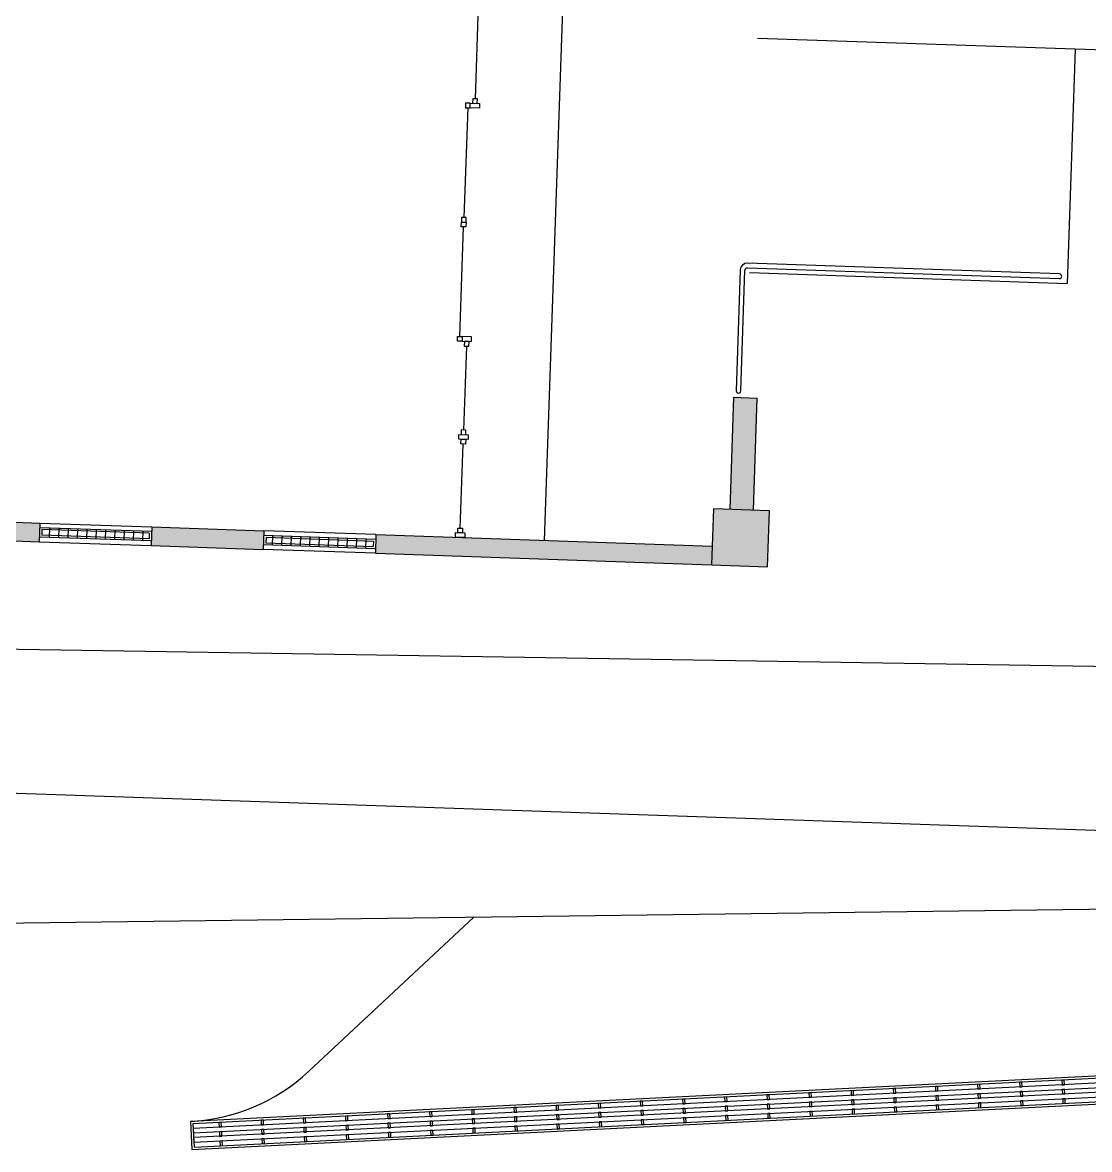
# Model space of a CAD drawing. Extents: x -28 to 149, y -33 to 76.
# Drawn here: x 100.61 to 112.03, y -2.22 to 9.85 of the extents above; entities that cross this region are included whole.
import ezdxf

# ---------------------------------------------------------------- set-up
doc = ezdxf.new("R2010")
doc.units = 0
doc.layers.add('arq-proyección edificios anexos', color=250, linetype='Continuous')

# ---------------------------------------------------------------- blocks, each defined once
blk = doc.blocks.new('Torre Sur')
h = blk.add_hatch(color=256)
h.paths.add_polyline_path([(33.262, 7.062), (33.137, 7.067), (33.096, 5.867), (33.221, 5.863)])
h.paths.add_polyline_path([(33.387, 7.058), (33.262, 7.062), (33.221, 5.863), (33.346, 5.859)])
blk.add_hatch(color=256).paths.add_polyline_path([(33.521, 5.853), (32.921, 5.873), (32.9, 5.274), (33.5, 5.253)])
h = blk.add_hatch(color=256)
h.paths.add_polyline_path([(25.712, 5.721), (24.512, 5.762), (24.505, 5.562), (25.705, 5.521)])
h.paths.add_polyline_path([(28.11, 5.638), (26.911, 5.68), (26.904, 5.48), (28.103, 5.439)])
h.paths.add_polyline_path([(32.907, 5.474), (29.309, 5.597), (29.303, 5.397), (32.9, 5.274)])
for p, q in [((30.405, 11.263), (30.37, 10.264)), ((31.308, 11.332), (31.109, 5.535)), ((39.878, 10.688), (33.394, 10.91)), ((36.792, 10.794), (36.706, 8.285)), ((30.345, 10.264), (30.343, 10.215)), ((30.395, 10.263), (30.345, 10.264)), ((30.393, 10.213), (30.395, 10.263)), ((30.292, 10.166), (30.251, 8.992)), ((30.269, 10.217), (30.267, 10.167)), ((30.267, 10.167), (30.317, 10.165)), ((30.318, 10.215), (30.269, 10.217)), ((30.317, 10.165), (30.318, 10.215)), ((30.317, 10.165), (30.318, 10.215)), ((30.417, 10.162), (30.317, 10.165)), ((30.318, 10.215), (30.418, 10.212)), ((30.343, 10.215), (30.393, 10.213)), ((30.418, 10.212), (30.417, 10.162)), ((30.223, 8.893), (30.225, 8.943)), ((30.226, 8.993), (30.225, 8.943)), ((30.225, 8.943), (30.275, 8.941)), ((30.225, 8.943), (30.275, 8.941)), ((30.276, 8.991), (30.226, 8.993)), ((30.275, 8.941), (30.273, 8.891)), ((30.275, 8.941), (30.276, 8.991)), ((30.208, 7.718), (30.248, 8.892)), ((30.273, 8.891), (30.223, 8.893)), ((33.285, 8.453), (36.624, 8.338)), ((36.626, 8.388), (33.286, 8.503)), ((33.209, 8.43), (33.165, 7.138)), ((33.215, 7.136), (33.259, 8.428)), ((33.308, 8.402), (36.706, 8.285)), ((30.181, 7.669), (30.183, 7.719)), ((30.231, 7.667), (30.181, 7.669)), ((30.183, 7.719), (30.233, 7.717)), ((30.233, 7.717), (30.231, 7.667)), ((30.233, 7.717), (30.231, 7.667)), ((30.231, 7.667), (30.331, 7.663)), ((30.333, 7.713), (30.233, 7.717)), ((30.279, 7.615), (30.248, 6.716)), ((30.256, 7.666), (30.254, 7.616)), ((30.254, 7.616), (30.304, 7.614)), ((30.306, 7.664), (30.256, 7.666)), ((30.304, 7.614), (30.306, 7.664)), ((30.331, 7.663), (30.333, 7.713)), ((33.137, 7.067), (33.096, 5.867)), ((33.137, 7.067), (33.387, 7.058)), ((33.387, 7.058), (33.346, 5.859)), ((30.195, 6.618), (30.197, 6.667)), ((30.197, 6.667), (30.297, 6.664)), ((30.223, 6.717), (30.222, 6.667)), ((30.222, 6.667), (30.272, 6.665)), ((30.273, 6.715), (30.223, 6.717)), ((30.272, 6.665), (30.273, 6.715)), ((30.297, 6.664), (30.295, 6.614)), ((30.295, 6.614), (30.195, 6.618)), ((30.212, 5.666), (30.243, 6.566)), ((30.218, 6.567), (30.22, 6.617)), ((30.268, 6.565), (30.218, 6.567)), ((30.22, 6.617), (30.27, 6.615)), ((30.27, 6.615), (30.268, 6.565)), ((32.921, 5.873), (32.9, 5.274)), ((33.521, 5.853), (32.921, 5.873)), ((33.5, 5.253), (33.521, 5.853)), ((24.512, 5.762), (25.712, 5.721)), ((25.712, 5.721), (25.705, 5.521)), ((25.712, 5.721), (26.911, 5.68)), ((26.911, 5.68), (26.904, 5.48)), ((26.911, 5.68), (26.904, 5.48)), ((26.911, 5.68), (28.11, 5.638)), ((24.505, 5.562), (25.705, 5.521)), ((26.906, 5.53), (25.706, 5.571)), ((26.909, 5.63), (25.71, 5.671)), ((25.734, 5.65), (25.732, 5.59)), ((26.881, 5.551), (25.732, 5.59)), ((26.883, 5.611), (25.734, 5.65)), ((25.816, 5.667), (25.812, 5.567)), ((25.916, 5.664), (25.912, 5.564)), ((26.016, 5.66), (26.012, 5.56)), ((26.116, 5.657), (26.112, 5.557)), ((26.216, 5.654), (26.212, 5.554)), ((26.316, 5.65), (26.312, 5.55)), ((26.416, 5.647), (26.412, 5.547)), ((26.515, 5.643), (26.512, 5.543)), ((26.615, 5.64), (26.612, 5.54)), ((26.715, 5.636), (26.712, 5.536)), ((26.814, 5.633), (26.811, 5.533)), ((26.883, 5.611), (26.881, 5.551)), ((28.11, 5.638), (28.103, 5.439)), ((28.11, 5.638), (28.103, 5.439)), ((28.11, 5.638), (28.103, 5.439)), ((28.108, 5.589), (29.308, 5.547)), ((29.309, 5.597), (28.11, 5.638)), ((28.133, 5.568), (28.131, 5.508)), ((28.133, 5.568), (29.282, 5.528)), ((28.203, 5.585), (28.2, 5.485)), ((28.302, 5.582), (28.299, 5.482)), ((28.402, 5.578), (28.399, 5.478)), ((28.502, 5.575), (28.499, 5.475)), ((28.602, 5.572), (28.598, 5.472)), ((28.702, 5.568), (28.698, 5.468)), ((28.802, 5.565), (28.798, 5.465)), ((28.902, 5.561), (28.898, 5.461)), ((29.002, 5.558), (28.998, 5.458)), ((29.102, 5.554), (29.098, 5.454)), ((29.309, 5.597), (29.303, 5.397)), ((29.309, 5.597), (29.303, 5.397)), ((29.309, 5.597), (29.303, 5.397)), ((29.309, 5.597), (32.907, 5.474)), ((30.159, 5.568), (30.161, 5.618)), ((30.259, 5.565), (30.159, 5.568)), ((30.161, 5.618), (30.261, 5.615)), ((30.186, 5.617), (30.187, 5.667)), ((30.236, 5.616), (30.186, 5.617)), ((30.187, 5.667), (30.237, 5.665)), ((30.237, 5.665), (30.236, 5.616)), ((30.261, 5.615), (30.259, 5.565)), ((25.705, 5.521), (26.904, 5.48)), ((26.904, 5.48), (28.103, 5.439)), ((29.303, 5.397), (28.103, 5.439)), ((28.105, 5.489), (29.304, 5.447)), ((28.131, 5.508), (29.28, 5.468)), ((29.202, 5.551), (29.198, 5.451)), ((29.282, 5.528), (29.28, 5.468)), ((29.303, 5.397), (32.9, 5.274)), ((32.9, 5.274), (33.5, 5.253)), ((23.164, 4.408), (41.874, 4.11)), ((3.825, 3.571), (44.101, 2.188)), ((23.061, 1.409), (40.768, 1.634)), ((28.589, -0.152), (30.361, 1.502)), ((41.562, 0.027), (27.325, -0.688)), ((41.538, 0.001), (27.351, -0.712)), ((41.541, -0.049), (27.353, -0.762)), ((27.356, -0.811), (41.543, -0.099)), ((41.546, -0.149), (27.358, -0.861)), ((27.361, -0.911), (41.548, -0.199)), ((27.34, -0.987), (41.577, -0.273)), ((27.363, -0.961), (41.551, -0.249)), ((34.42, -0.357), (34.395, -0.358)), ((34.395, -0.358), (34.397, -0.408)), ((34.422, -0.407), (34.42, -0.357)), ((34.871, -0.334), (34.846, -0.335)), ((34.846, -0.335), (34.848, -0.385)), ((34.873, -0.384), (34.871, -0.334)), ((35.322, -0.312), (35.297, -0.313)), ((35.297, -0.313), (35.299, -0.363)), ((35.299, -0.363), (35.324, -0.361)), ((35.324, -0.361), (35.322, -0.312)), ((35.773, -0.289), (35.748, -0.29)), ((35.748, -0.29), (35.75, -0.34)), ((35.75, -0.34), (35.775, -0.339)), ((35.775, -0.339), (35.773, -0.289)), ((36.224, -0.266), (36.199, -0.267)), ((36.199, -0.267), (36.202, -0.317)), ((36.202, -0.317), (36.227, -0.316)), ((36.227, -0.316), (36.224, -0.266)), ((36.675, -0.244), (36.65, -0.245)), ((36.65, -0.245), (36.653, -0.295)), ((36.653, -0.295), (36.678, -0.294)), ((36.68, -0.343), (36.655, -0.344)), ((36.655, -0.344), (36.658, -0.395)), ((36.678, -0.294), (36.675, -0.244)), ((36.683, -0.393), (36.68, -0.343)), ((32.164, -0.47), (32.139, -0.471)), ((32.139, -0.471), (32.142, -0.521)), ((32.167, -0.52), (32.164, -0.47)), ((32.615, -0.447), (32.59, -0.449)), ((32.59, -0.449), (32.593, -0.499)), ((32.618, -0.497), (32.615, -0.447)), ((33.066, -0.425), (33.041, -0.426)), ((33.041, -0.426), (33.044, -0.476)), ((33.044, -0.476), (33.069, -0.475)), ((33.069, -0.475), (33.066, -0.425)), ((33.517, -0.402), (33.493, -0.403)), ((33.493, -0.403), (33.495, -0.453)), ((33.495, -0.453), (33.52, -0.452)), ((33.52, -0.452), (33.517, -0.402)), ((33.969, -0.379), (33.944, -0.381)), ((33.944, -0.381), (33.946, -0.431)), ((33.946, -0.431), (33.971, -0.429)), ((33.974, -0.479), (33.949, -0.48)), ((33.949, -0.48), (33.951, -0.53)), ((33.971, -0.429), (33.969, -0.379)), ((33.976, -0.529), (33.974, -0.479)), ((34.397, -0.408), (34.422, -0.407)), ((34.425, -0.456), (34.4, -0.457)), ((34.4, -0.457), (34.402, -0.508)), ((34.427, -0.507), (34.425, -0.456)), ((34.848, -0.385), (34.873, -0.384)), ((34.876, -0.434), (34.851, -0.435)), ((34.851, -0.435), (34.853, -0.485)), ((34.878, -0.484), (34.876, -0.434)), ((35.327, -0.411), (35.302, -0.412)), ((35.302, -0.412), (35.304, -0.463)), ((35.304, -0.463), (35.329, -0.461)), ((35.329, -0.461), (35.327, -0.411)), ((35.778, -0.388), (35.753, -0.39)), ((35.753, -0.39), (35.755, -0.44)), ((35.755, -0.44), (35.78, -0.439)), ((35.78, -0.439), (35.778, -0.388)), ((36.229, -0.366), (36.204, -0.367)), ((36.204, -0.367), (36.207, -0.417)), ((36.207, -0.417), (36.232, -0.416)), ((36.234, -0.466), (36.209, -0.467)), ((36.209, -0.467), (36.212, -0.517)), ((36.232, -0.416), (36.229, -0.366)), ((36.237, -0.516), (36.234, -0.466)), ((36.658, -0.395), (36.683, -0.393)), ((36.685, -0.443), (36.66, -0.444)), ((36.66, -0.444), (36.663, -0.495)), ((36.688, -0.493), (36.685, -0.443)), ((29.909, -0.583), (29.884, -0.584)), ((29.884, -0.584), (29.886, -0.634)), ((29.911, -0.633), (29.909, -0.583)), ((30.36, -0.561), (30.335, -0.562)), ((30.335, -0.562), (30.337, -0.612)), ((30.362, -0.61), (30.36, -0.561)), ((30.811, -0.538), (30.786, -0.539)), ((30.786, -0.539), (30.789, -0.589)), ((30.789, -0.589), (30.813, -0.588)), ((30.813, -0.588), (30.811, -0.538)), ((31.262, -0.515), (31.237, -0.517)), ((31.237, -0.517), (31.24, -0.566)), ((31.24, -0.566), (31.265, -0.565)), ((31.265, -0.565), (31.262, -0.515)), ((31.713, -0.493), (31.688, -0.494)), ((31.688, -0.494), (31.691, -0.544)), ((31.691, -0.544), (31.716, -0.543)), ((31.718, -0.592), (31.693, -0.593)), ((31.693, -0.593), (31.696, -0.644)), ((31.716, -0.543), (31.713, -0.493)), ((31.721, -0.642), (31.718, -0.592)), ((32.142, -0.521), (32.167, -0.52)), ((32.169, -0.569), (32.144, -0.571)), ((32.144, -0.571), (32.147, -0.621)), ((32.172, -0.62), (32.169, -0.569)), ((32.593, -0.499), (32.618, -0.497)), ((32.62, -0.547), (32.595, -0.548)), ((32.595, -0.548), (32.598, -0.598)), ((32.598, -0.598), (32.623, -0.597)), ((32.623, -0.597), (32.62, -0.547)), ((33.071, -0.524), (33.046, -0.525)), ((33.046, -0.525), (33.049, -0.576)), ((33.049, -0.576), (33.074, -0.575)), ((33.074, -0.575), (33.071, -0.524)), ((33.522, -0.502), (33.498, -0.503)), ((33.498, -0.503), (33.5, -0.553)), ((33.5, -0.553), (33.525, -0.552)), ((33.527, -0.601), (33.503, -0.603)), ((33.503, -0.603), (33.505, -0.653)), ((33.525, -0.552), (33.522, -0.502)), ((33.53, -0.652), (33.527, -0.601)), ((33.951, -0.53), (33.976, -0.529)), ((33.979, -0.579), (33.954, -0.58)), ((33.954, -0.58), (33.956, -0.63)), ((33.981, -0.629), (33.979, -0.579)), ((34.402, -0.508), (34.427, -0.507)), ((34.43, -0.556), (34.405, -0.557)), ((34.405, -0.557), (34.407, -0.608)), ((34.432, -0.606), (34.43, -0.556)), ((34.853, -0.485), (34.878, -0.484)), ((34.881, -0.533), (34.856, -0.535)), ((34.856, -0.535), (34.858, -0.585)), ((34.858, -0.585), (34.883, -0.584)), ((34.883, -0.584), (34.881, -0.533)), ((35.332, -0.511), (35.307, -0.512)), ((35.307, -0.512), (35.309, -0.562)), ((35.309, -0.562), (35.334, -0.561)), ((35.334, -0.561), (35.332, -0.511)), ((35.783, -0.488), (35.758, -0.489)), ((35.758, -0.489), (35.76, -0.54)), ((35.76, -0.54), (35.785, -0.539)), ((35.785, -0.539), (35.783, -0.488)), ((36.212, -0.517), (36.237, -0.516)), ((36.663, -0.495), (36.688, -0.493)), ((27.325, -0.688), (27.34, -0.987)), ((27.351, -0.712), (27.363, -0.961)), ((27.653, -0.696), (27.628, -0.698)), ((27.628, -0.698), (27.631, -0.748)), ((27.656, -0.746), (27.653, -0.696)), ((28.104, -0.674), (28.079, -0.675)), ((28.079, -0.675), (28.082, -0.725)), ((28.082, -0.725), (28.107, -0.724)), ((28.107, -0.724), (28.104, -0.674)), ((28.556, -0.651), (28.531, -0.652)), ((28.531, -0.652), (28.533, -0.702)), ((28.533, -0.702), (28.558, -0.701)), ((28.558, -0.701), (28.556, -0.651)), ((29.007, -0.629), (28.982, -0.63)), ((28.982, -0.63), (28.984, -0.68)), ((28.984, -0.68), (29.009, -0.678)), ((29.009, -0.678), (29.007, -0.629)), ((29.458, -0.606), (29.433, -0.607)), ((29.433, -0.607), (29.435, -0.657)), ((29.435, -0.657), (29.46, -0.656)), ((29.463, -0.705), (29.438, -0.707)), ((29.438, -0.707), (29.44, -0.757)), ((29.46, -0.656), (29.458, -0.606)), ((29.465, -0.756), (29.463, -0.705)), ((29.886, -0.634), (29.911, -0.633)), ((29.914, -0.683), (29.889, -0.684)), ((29.889, -0.684), (29.891, -0.734)), ((29.916, -0.733), (29.914, -0.683)), ((30.337, -0.612), (30.362, -0.61)), ((30.365, -0.66), (30.34, -0.661)), ((30.34, -0.661), (30.342, -0.712)), ((30.342, -0.712), (30.367, -0.71)), ((30.367, -0.71), (30.365, -0.66)), ((30.816, -0.637), (30.791, -0.639)), ((30.791, -0.639), (30.794, -0.689)), ((30.794, -0.689), (30.818, -0.688)), ((30.818, -0.688), (30.816, -0.637)), ((31.267, -0.615), (31.242, -0.616)), ((31.242, -0.616), (31.245, -0.666)), ((31.245, -0.666), (31.27, -0.665)), ((31.272, -0.715), (31.247, -0.716)), ((31.247, -0.716), (31.25, -0.766)), ((31.27, -0.665), (31.267, -0.615)), ((31.275, -0.765), (31.272, -0.715)), ((31.696, -0.644), (31.721, -0.642)), ((31.723, -0.692), (31.698, -0.693)), ((31.698, -0.693), (31.701, -0.744)), ((31.726, -0.742), (31.723, -0.692)), ((32.147, -0.621), (32.172, -0.62)), ((32.174, -0.669), (32.149, -0.671)), ((32.149, -0.671), (32.152, -0.721)), ((32.152, -0.721), (32.177, -0.72)), ((32.177, -0.72), (32.174, -0.669)), ((32.625, -0.647), (32.6, -0.648)), ((32.6, -0.648), (32.603, -0.698)), ((32.603, -0.698), (32.628, -0.697)), ((32.628, -0.697), (32.625, -0.647)), ((33.076, -0.624), (33.051, -0.625)), ((33.051, -0.625), (33.054, -0.676)), ((33.054, -0.676), (33.079, -0.674)), ((33.079, -0.674), (33.076, -0.624)), ((33.505, -0.653), (33.53, -0.652)), ((33.956, -0.63), (33.981, -0.629)), ((34.407, -0.608), (34.432, -0.606)), ((27.353, -0.762), (27.356, -0.811)), ((27.631, -0.748), (27.656, -0.746)), ((27.658, -0.796), (27.633, -0.797)), ((27.633, -0.797), (27.636, -0.847)), ((27.661, -0.846), (27.658, -0.796)), ((28.109, -0.773), (28.084, -0.774)), ((28.084, -0.774), (28.087, -0.825)), ((28.087, -0.825), (28.112, -0.824)), ((28.112, -0.824), (28.109, -0.773)), ((28.561, -0.751), (28.536, -0.752)), ((28.536, -0.752), (28.538, -0.802)), ((28.538, -0.802), (28.563, -0.801)), ((28.563, -0.801), (28.561, -0.751)), ((29.012, -0.728), (28.987, -0.729)), ((28.987, -0.729), (28.989, -0.78)), ((28.989, -0.78), (29.014, -0.778)), ((29.017, -0.828), (28.992, -0.829)), ((28.992, -0.829), (28.994, -0.879)), ((29.014, -0.778), (29.012, -0.728)), ((29.019, -0.878), (29.017, -0.828)), ((29.44, -0.757), (29.465, -0.756)), ((29.468, -0.805), (29.443, -0.806)), ((29.443, -0.806), (29.445, -0.857)), ((29.47, -0.856), (29.468, -0.805)), ((29.891, -0.734), (29.916, -0.733)), ((29.919, -0.783), (29.894, -0.784)), ((29.894, -0.784), (29.896, -0.834)), ((29.896, -0.834), (29.921, -0.833)), ((29.921, -0.833), (29.919, -0.783)), ((30.37, -0.76), (30.345, -0.761)), ((30.345, -0.761), (30.347, -0.811)), ((30.347, -0.811), (30.372, -0.81)), ((30.372, -0.81), (30.37, -0.76)), ((30.821, -0.737), (30.796, -0.738)), ((30.796, -0.738), (30.799, -0.789)), ((30.799, -0.789), (30.823, -0.788)), ((30.823, -0.788), (30.821, -0.737)), ((31.25, -0.766), (31.275, -0.765)), ((31.701, -0.744), (31.726, -0.742)), ((27.358, -0.861), (27.361, -0.911)), ((27.636, -0.847), (27.661, -0.846)), ((27.663, -0.896), (27.638, -0.897)), ((27.638, -0.897), (27.641, -0.947)), ((27.641, -0.947), (27.666, -0.946)), ((27.666, -0.946), (27.663, -0.896)), ((28.114, -0.873), (28.089, -0.874)), ((28.089, -0.874), (28.092, -0.925)), ((28.092, -0.925), (28.117, -0.923)), ((28.117, -0.923), (28.114, -0.873)), ((28.566, -0.85), (28.541, -0.852)), ((28.541, -0.852), (28.543, -0.902)), ((28.543, -0.902), (28.568, -0.901)), ((28.568, -0.901), (28.566, -0.85)), ((28.994, -0.879), (29.019, -0.878)), ((29.445, -0.857), (29.47, -0.856))]:
    blk.add_line(p, q)
for centre, radius, start, end in [((33.284, 8.428), 0.075, 88.033, 178.033), ((33.284, 8.428), 0.025, 88.033, 178.033), ((36.625, 8.363), 0.025, 268.033, 88.033), ((33.19, 7.137), 0.025, 178.033, 358.033), ((27.224, 1.31), 2, 272.8735, 313.033)]:
    blk.add_arc(centre, radius, start, end)

msp = doc.modelspace()

# ---------------------------------------------------------------- block references
at = {"layer": 'arq-proyección edificios anexos', "lineweight": 0}
msp.add_blockref('Torre Sur', (75.083, -1.228), dxfattribs=at)

doc.saveas('drawing.dxf')
